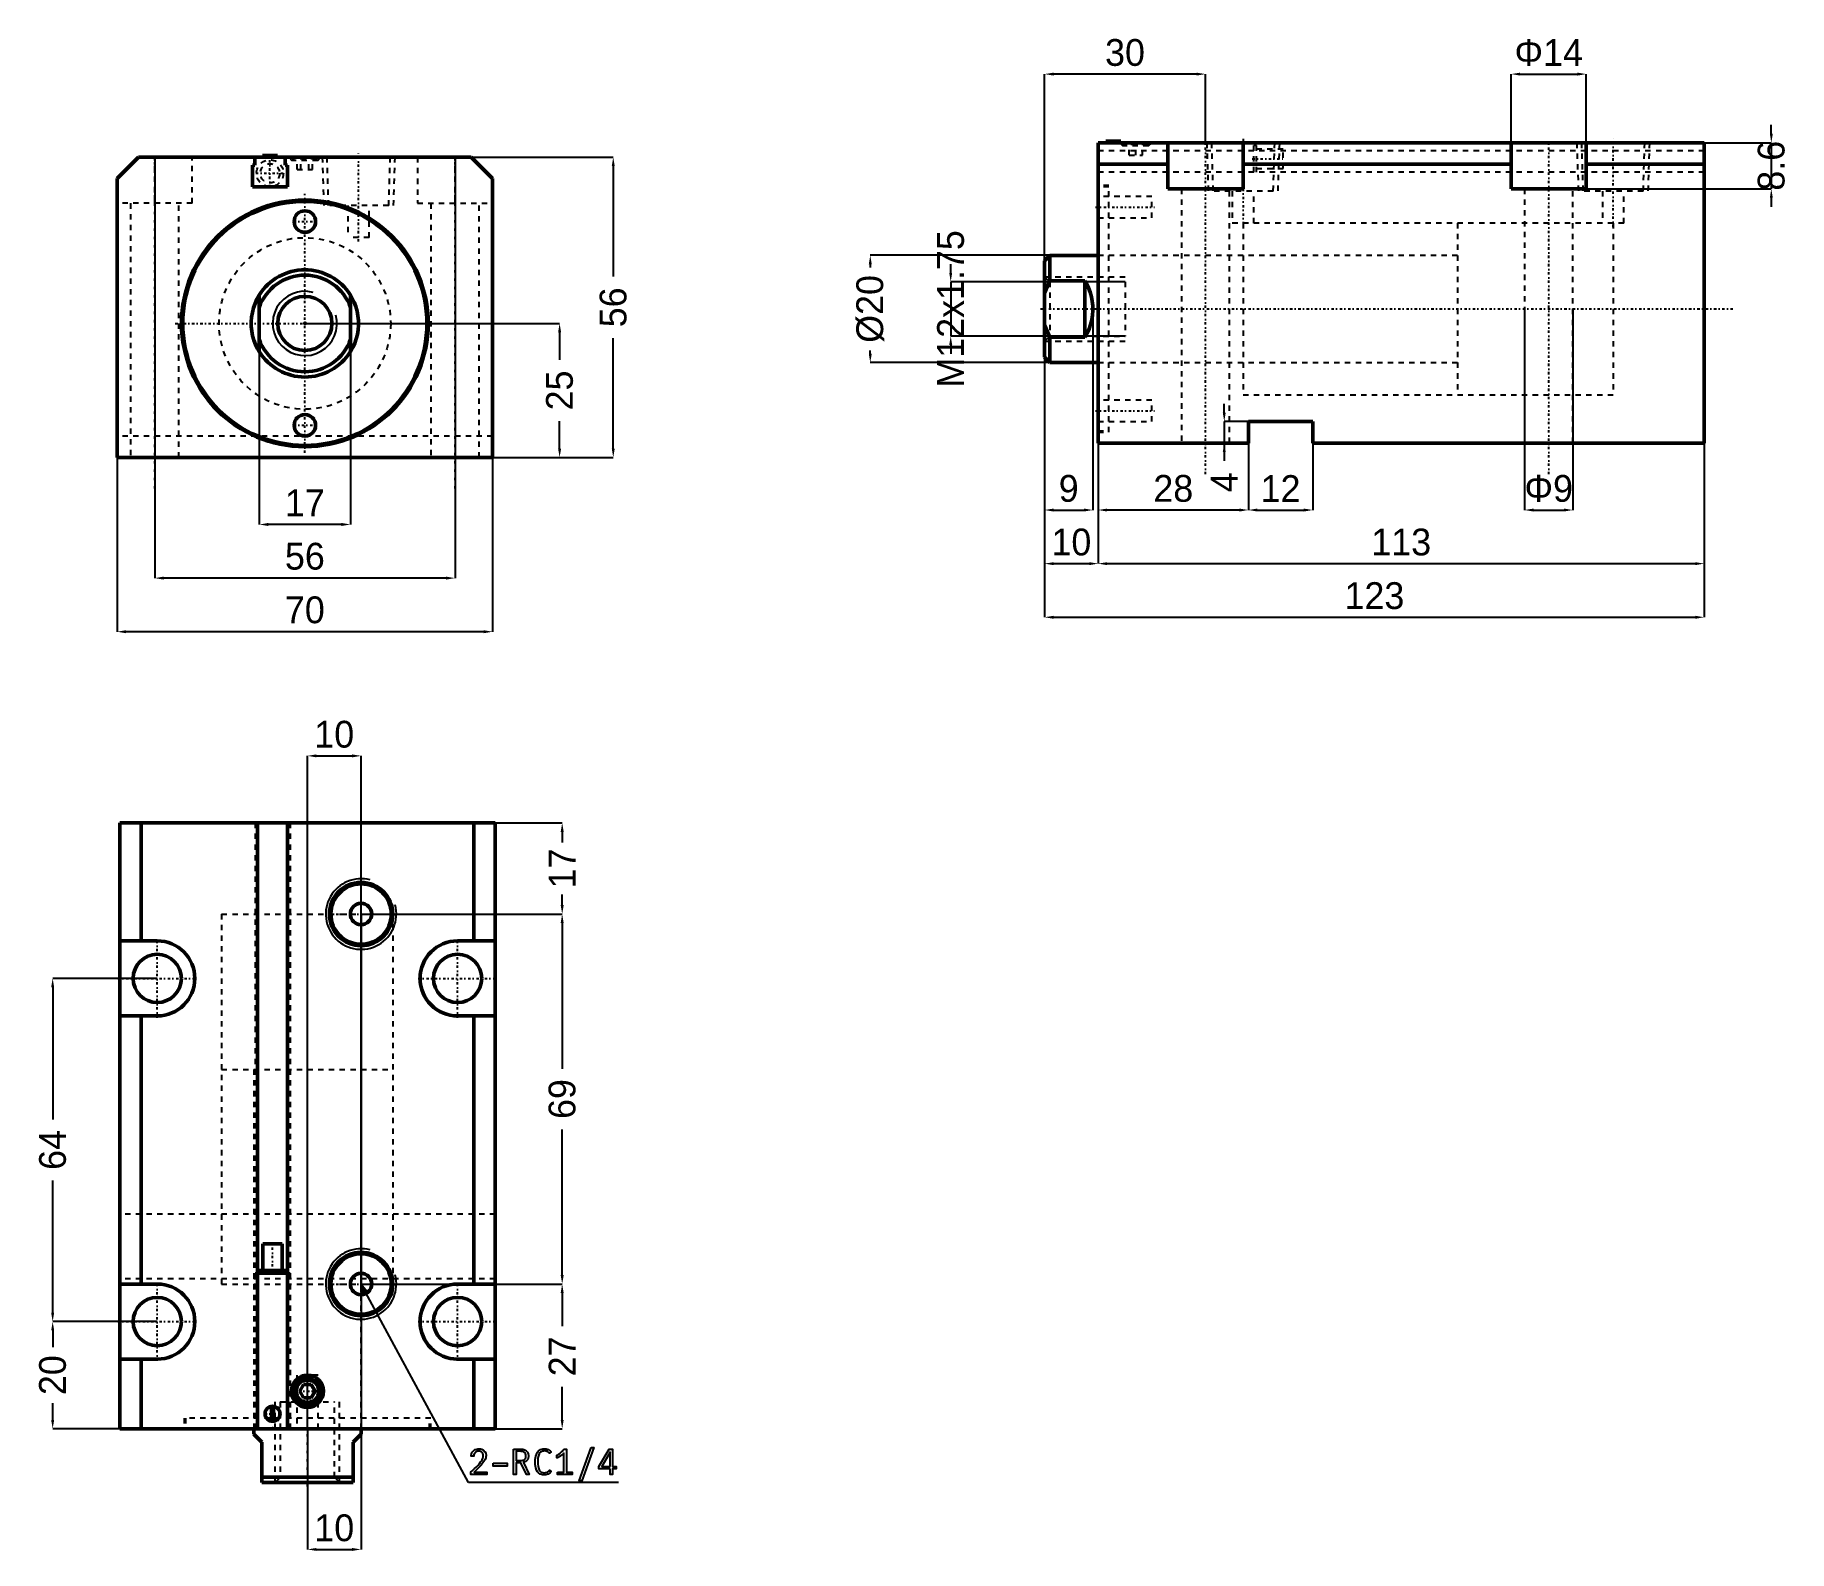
# Model space of a CAD drawing. Header units: millimetres. Extents: x -50 to 277, y -229 to 54.
import ezdxf

# ---------------------------------------------------------------- set-up
doc = ezdxf.new("R2010")
doc.units = ezdxf.units.MM
doc.linetypes.add('Center', pattern=[1.5, 0.45, -0.5, 0.05, -0.5])
doc.linetypes.add('Dashed', pattern=[2, 1, -1])
for name, color, linetype, lineweight in [('2d ConnectionPoints', 7, 'Continuous', 50), ('AM_0', 7, 'Continuous', 50), ('AM_5', 3, 'Continuous', 25), ('AM_7', 7, 'Center', 25), ('AM_9', 6, 'Dashed', 25)]:
    doc.layers.add(name, color=color, linetype=linetype, lineweight=lineweight)
doc.dimstyles.new('ISO-25', dxfattribs={"dimtxt": 2.5, "dimasz": 2.5, "dimexe": 1.25, "dimexo": 0.625, "dimtad": 1, "dimtxsty": 'Standard', "dimcen": 2.5, "dimadec": 0, "dimazin": 0, "dimtfac": 1, "dimtmove": 0, "dimatfit": 3, "dimfxl": 1, "dimarcsym": 0})

# ---------------------------------------------------------------- blocks, each defined once
blk = doc.blocks.new('1_RODmgcxhc_a_sd_32_40__IN_0_in_MGCXHC_A_IN_LA_32_40ST_Tx1_0__0')
at = {"layer": 'AM_0'}
for p, q in [((-8.5, -5.27), (-8.5, 5.27)), ((8.5, 5.27), (8.5, -5.27))]:
    blk.add_line(p, q, dxfattribs=at)
for points in [[(-8.5, 5.27), (-8.93, 4.51), (-9.29, 3.71), (-9.57, 2.89), (-9.79, 2.04), (-9.93, 1.18), (-10, 0.31), (-9.98, -0.56), (-9.9, -1.43), (-9.74, -2.29), (-9.5, -3.13), (-9.19, -3.94), (-8.81, -4.73), (-8.5, -5.27)], [(8.5, -5.27), (8.93, -4.51), (9.29, -3.71), (9.57, -2.89), (9.79, -2.04), (9.93, -1.18), (10, -0.31), (9.98, 0.56), (9.9, 1.43), (9.74, 2.29), (9.5, 3.13), (9.19, 3.94), (8.81, 4.73), (8.5, 5.27)]]:
    blk.add_lwpolyline(points, dxfattribs=at)
blk.add_circle((0, 0), 5.05, dxfattribs=at)
for radius, start, end in [(10, 31.7883, 148.2117), (9, 19.1881, 160.8119), (9, 199.1881, 340.8119), (10, 211.7883, 328.2117)]:
    blk.add_arc((0, 0), radius, start, end, dxfattribs=at)
at = {"layer": 'AM_5'}
blk.add_arc((0, 0), 6, 75, 15, dxfattribs=at)
blk = doc.blocks.new('2_JFS_04MGCXHC_0_in_MGCXHC_A_IN_LA_32_40ST_Tx1_0__0')
at = {"layer": 'AM_0'}
for p, q in [((-9.3, 29.5), (-9.75, 29.5)), ((-9.75, 29.5), (-9.75, 25.5)), ((-3.7, 31), (-9.3, 31)), ((-9.3, 31), (-9.3, 29.5)), ((-5.1, 31.3), (-7.9, 31.3)), ((-7.9, 31.3), (-7.9, 31)), ((-5.1, 31), (-5.1, 31.3)), ((-3.7, 29.5), (-3.7, 31)), ((-3.25, 29.5), (-3.7, 29.5)), ((-3.25, 25.5), (-3.25, 29.5)), ((-9.75, 25.5), (-3.25, 25.5))]:
    blk.add_line(p, q, dxfattribs=at)
at = {"layer": 'AM_7'}
for p, q in [((-6.5, 31.315), (-6.5, 30.985)), ((-6.5, 25.375), (-6.5, 30.625)), ((-9.125, 28), (-3.875, 28))]:
    blk.add_line(p, q, dxfattribs=at)
at = {"layer": 'AM_9'}
for p, q in [((-6.7, 31.1), (-6.7, 31.3)), ((-6.7, 31.1), (-6.3, 31.1)), ((-6.3, 31.1), (-6.3, 31.3))]:
    blk.add_line(p, q, dxfattribs=at)
for radius in [2.5, 1.8]:
    blk.add_circle((-6.5, 28), radius, dxfattribs=at)
blk = doc.blocks.new('3_bodymgcxhc_la_a_32_40_0_in_MGCXHC_A_IN_LA_32_40ST_Tx1_0__0')
at = {"layer": 'AM_0'}
for p, q in [((-31, 31), (-35, 27)), ((-9.3, 31), (-31, 31)), ((-9.75, 29.5), (-9.75, 25.5)), ((-9.3, 29.5), (-9.75, 29.5)), ((-9.3, 29.5), (-9.3, 31)), ((31, 31), (-3.7, 31)), ((-3.7, 29.5), (-3.7, 31)), ((-3.25, 29.5), (-3.7, 29.5)), ((-3.25, 25.5), (-3.25, 29.5)), ((35, 27), (31, 31)), ((-35, 27), (-35, -25)), ((35, -25), (35, 27)), ((-9.75, 25.5), (-3.25, 25.5)), ((-35, -25), (35, -25))]:
    blk.add_line(p, q, dxfattribs=at)
for centre, radius in [((0, 0), 23), ((0, 0), 22.75), ((0, 19), 2), ((0, -19), 2)]:
    blk.add_circle(centre, radius, dxfattribs=at)
at = {"layer": 'AM_5', "linetype": 'Dashed'}
for p, q in [((3.23, 31), (3.52, 22)), ((16.77, 31), (16.48, 22))]:
    blk.add_line(p, q, dxfattribs=at)
at = {"layer": 'AM_7'}
for p, q in [((-28, -30.8), (-28, 30.8)), ((0, 31.03), (0, 30.37)), ((10, 15.25), (10, 31.75)), ((28, -30.8), (28, 30.8)), ((0, -24.15), (0, 24.15)), ((-2.1, 19), (2.1, 19)), ((-24.15, 0), (24.15, 0)), ((-2.1, -19), (2.1, -19))]:
    blk.add_line(p, q, dxfattribs=at)
at = {"layer": 'AM_9'}
for p, q in [((-28, 22.4), (-28, 31)), ((-21, 22.4), (-21, 31)), ((-3, 31), (-2.4, 30.4)), ((-2.1, 30.7), (-2.4, 30.4)), ((2.4, 30.4), (-2.4, 30.4)), ((2.1, 30.7), (-2.1, 30.7)), ((-1.44, 28.7), (-1.44, 30.7)), ((-0.72, 28.7), (-0.72, 30.7)), ((0.72, 28.7), (0.72, 30.7)), ((1.44, 28.7), (1.44, 30.7)), ((2.4, 30.4), (2.1, 30.7)), ((2.4, 30.4), (3, 31)), ((4.09, 31), (4.37, 22)), ((15.63, 22), (15.91, 31)), ((21, 31), (21, 22.4)), ((28, 22.4), (28, 31)), ((-1.44, 28.7), (1.44, 28.7)), ((-21, 22.4), (-35, 22.4)), ((-32.5, 22.4), (-32.5, -25)), ((-23.5, -25), (-23.5, 22.4)), ((15.63, 22), (4.37, 22)), ((8, 22), (8, 16)), ((12, 16), (12, 22)), ((21, 22.4), (35, 22.4)), ((23.5, 22.4), (23.5, -25)), ((32.5, -25), (32.5, 22.4)), ((12, 16), (8, 16)), ((35, -21), (-35, -21))]:
    blk.add_line(p, q, dxfattribs=at)
blk.add_circle((0, 0), 16, dxfattribs=at)
blk = doc.blocks.new('*D4')
at = {"layer": 'AM_5', "color": 0, "lineweight": -2}
for p, q in [((-28, 31), (-28, -47.5)), ((28, 31), (28, -47.5)), ((26.33, -47.5), (-26.33, -47.5))]:
    blk.add_line(p, q, dxfattribs=at)
at = {"layer": 'AM_5', "color": 0}
for points in [[(-26.33, -47.22), (-26.33, -47.78), (-28, -47.5)], [(26.33, -47.78), (26.33, -47.22), (28, -47.5)]]:
    blk.add_solid(points, dxfattribs=at)
at = {"layer": 'Defpoints', "color": 0}
for p in [(-28, 31), (28, 31), (-28, -47.5)]:
    blk.add_point(p, dxfattribs=at)
at = {"layer": 'AM_5', "color": 0, "insert": (0, -43.45), "char_height": 5, "attachment_point": 5}
blk.add_mtext('56', dxfattribs=at)
blk = doc.blocks.new('*D5')
at = {"layer": 'AM_5', "color": 0, "lineweight": -2}
for p, q in [((-35, 0), (-35, -57.5)), ((35, 0), (35, -57.5)), ((33.33, -57.5), (-33.33, -57.5))]:
    blk.add_line(p, q, dxfattribs=at)
at = {"layer": 'AM_5', "color": 0}
for points in [[(-33.33, -57.22), (-33.33, -57.78), (-35, -57.5)], [(33.33, -57.78), (33.33, -57.22), (35, -57.5)]]:
    blk.add_solid(points, dxfattribs=at)
at = {"layer": 'Defpoints', "color": 0}
for p in [(-35, 0), (35, 0), (-35, -57.5)]:
    blk.add_point(p, dxfattribs=at)
at = {"layer": 'AM_5', "color": 0, "insert": (0, -53.45), "char_height": 5, "attachment_point": 5}
blk.add_mtext('70', dxfattribs=at)
blk = doc.blocks.new('*D6')
at = {"layer": 'AM_5', "color": 0, "lineweight": -2}
for p, q in [((0, 31), (57.5, 31)), ((57.5, 29.33), (57.5, 8.72)), ((57.5, -23.33), (57.5, -2.72)), ((0, -25), (57.5, -25))]:
    blk.add_line(p, q, dxfattribs=at)
at = {"layer": 'AM_5', "color": 0}
for points in [[(57.78, 29.33), (57.22, 29.33), (57.5, 31)], [(57.22, -23.33), (57.78, -23.33), (57.5, -25)]]:
    blk.add_solid(points, dxfattribs=at)
at = {"layer": 'Defpoints', "color": 0}
for p in [(0, 31), (0, -25), (57.5, -25)]:
    blk.add_point(p, dxfattribs=at)
at = {"layer": 'AM_5', "color": 0, "insert": (57.5, 3), "char_height": 5, "attachment_point": 5, "rotation": 90}
blk.add_mtext('56', dxfattribs=at)
blk = doc.blocks.new('*D7')
at = {"layer": 'AM_5', "color": 0, "lineweight": -2}
for p, q in [((0, 0), (47.5, 0)), ((47.5, -1.67), (47.5, -6.78)), ((47.5, -23.33), (47.5, -18.22)), ((0, -25), (47.5, -25))]:
    blk.add_line(p, q, dxfattribs=at)
at = {"layer": 'AM_5', "color": 0}
for points in [[(47.78, -1.67), (47.22, -1.67), (47.5, 0)], [(47.22, -23.33), (47.78, -23.33), (47.5, -25)]]:
    blk.add_solid(points, dxfattribs=at)
at = {"layer": 'Defpoints', "color": 0}
for p in [(0, 0), (0, -25), (47.5, -25)]:
    blk.add_point(p, dxfattribs=at)
at = {"layer": 'AM_5', "color": 0, "insert": (47.5, -12.5), "char_height": 5, "attachment_point": 5, "rotation": 90}
blk.add_mtext('25', dxfattribs=at)
blk = doc.blocks.new('*D8')
at = {"layer": 'AM_5', "color": 0, "lineweight": -2}
for p, q in [((-8.5, 0), (-8.5, -37.5)), ((8.5, 0), (8.5, -37.5)), ((6.83, -37.5), (-6.83, -37.5))]:
    blk.add_line(p, q, dxfattribs=at)
at = {"layer": 'AM_5', "color": 0}
for points in [[(-6.83, -37.22), (-6.83, -37.78), (-8.5, -37.5)], [(6.83, -37.78), (6.83, -37.22), (8.5, -37.5)]]:
    blk.add_solid(points, dxfattribs=at)
at = {"layer": 'Defpoints', "color": 0}
for p in [(-8.5, 0), (8.5, 0), (-8.5, -37.5)]:
    blk.add_point(p, dxfattribs=at)
at = {"layer": 'AM_5', "color": 0, "insert": (0, -33.45), "char_height": 5, "attachment_point": 5}
blk.add_mtext('17', dxfattribs=at)
blk = doc.blocks.new('1_RODmgcxhc_a_sd_32_40__IN_0_in_MGCXHC_A_IN_LA_32_40ST_Tx1_0__2')
at = {"layer": 'AM_0'}
for p, q in [((-9, 10), (-10, 9)), ((0, 10), (-9, 10)), ((-9, 10), (-9, 5.27)), ((-10, 9), (-10, -9)), ((-2.5, 5.27), (-9, 5.27)), ((-2.5, 5.27), (-2.5, -5.27)), ((-9, -5.27), (-2.5, -5.27)), ((-9, -5.27), (-9, -10)), ((-10, -9), (-9, -10)), ((-9, -10), (0, -10))]:
    blk.add_line(p, q, dxfattribs=at)
for points in [[(-9, 5.27), (-9.55, 4.14), (-10, 2.96)], [(-2.5, -5.27), (-2.07, -4.51), (-1.71, -3.71), (-1.43, -2.89), (-1.21, -2.04), (-1.07, -1.18), (-1, -0.31), (-1.02, 0.56), (-1.1, 1.43), (-1.26, 2.29), (-1.5, 3.13), (-1.81, 3.94), (-2.19, 4.73), (-2.5, 5.27)], [(-10, -2.96), (-9.55, -4.13), (-9, -5.27)]]:
    blk.add_lwpolyline(points, dxfattribs=at)
at = {"layer": 'AM_5', "linetype": 'Dashed'}
for p, q in [((-10, 6), (5, 6)), ((-10, -6), (5, -6))]:
    blk.add_line(p, q, dxfattribs=at)
at = {"layer": 'AM_9'}
for p, q in [((94, 16), (67, 16)), ((67, 16), (67, -16)), ((96, 16), (96, -16)), ((67, 10), (0, 10)), ((-9.05, 5.05), (-10, 6)), ((5, 5.05), (-9.05, 5.05)), ((-9.05, 5.05), (-9.05, -5.05)), ((5, 5.05), (5, -5.05)), ((-10, -6), (-9.05, -5.05)), ((-9.05, -5.05), (5, -5.05)), ((0, -10), (67, -10)), ((67, -16), (96, -16))]:
    blk.add_line(p, q, dxfattribs=at)
blk = doc.blocks.new('2_JFS_04MGCXHC_0_in_MGCXHC_A_IN_LA_32_40ST_Tx1_0__2')
at = {"layer": 'AM_0'}
for p, q in [((4.2, 31.3), (1.4, 31.3)), ((1.4, 31.3), (1.4, 31)), ((4.2, 31), (4.2, 31.3))]:
    blk.add_line(p, q, dxfattribs=at)
at = {"layer": 'AM_7'}
for p, q in [((2.8, 31.32), (2.8, 30.98)), ((28.72, 28), (34.78, 28))]:
    blk.add_line(p, q, dxfattribs=at)
at = {"layer": 'AM_9'}
for p, q in [((29, 29.5), (0, 29.5)), ((1.42, 31.3), (1.42, 31.1)), ((1.42, 31.1), (4.17, 31.1)), ((1.44, 31.1), (1.44, 31.3)), ((4.16, 31.1), (4.16, 31.3)), ((4.17, 31.1), (4.17, 31.3)), ((29, 25.5), (29, 31)), ((29.5, 30.5), (29, 30.5)), ((29.5, 25.5), (29.5, 30.5)), ((34.5, 29.8), (29.5, 29.8)), ((34.5, 26.2), (34.5, 29.8)), ((29.5, 26.2), (34.5, 26.2)), ((29, 25.5), (0, 25.5))]:
    blk.add_line(p, q, dxfattribs=at)
blk = doc.blocks.new('3_bodymgcxhc_la_a_32_40_0_in_MGCXHC_A_IN_LA_32_40ST_Tx1_0__2')
at = {"layer": 'AM_0'}
for p, q in [((0, -25), (0, 31)), ((113, 31), (0, 31)), ((13, 22.4), (13, 31)), ((27, 31), (27, 22.4)), ((77, 22.4), (77, 31)), ((91, 31), (91, 22.4)), ((113, -25), (113, 31)), ((13, 27), (0, 27)), ((77, 27), (27, 27)), ((113, 27), (91, 27)), ((27, 22.4), (13, 22.4)), ((91, 22.4), (77, 22.4)), ((28, -21), (28, -25)), ((40, -21), (28, -21)), ((40, -25), (40, -21)), ((28, -25), (0, -25)), ((113, -25), (40, -25))]:
    blk.add_line(p, q, dxfattribs=at)
at = {"layer": 'AM_5', "linetype": 'Dashed'}
for p, q in [((20.23, 31), (20.52, 22)), ((33.77, 31), (33.48, 22)), ((89.23, 31), (89.52, 22)), ((102.77, 31), (102.48, 22))]:
    blk.add_line(p, q, dxfattribs=at)
at = {"layer": 'AM_7'}
for p, q in [((7, 31.03), (7, 30.37)), ((20, -30.8), (20, 30.8)), ((27, 31.75), (27, 15.25)), ((84, -30.8), (84, 30.8)), ((96, 15.25), (96, 31.75)), ((-0.5, 19), (10.5, 19)), ((-10.75, 0), (118.65, 0)), ((-0.5, -19), (10.5, -19))]:
    blk.add_line(p, q, dxfattribs=at)
at = {"layer": 'AM_9'}
for p, q in [((113, 29.5), (0, 29.5)), ((4, 31), (4.6, 30.4)), ((4.9, 30.7), (4.6, 30.4)), ((9.4, 30.4), (4.6, 30.4)), ((9.1, 30.7), (4.9, 30.7)), ((5.75, 28.7), (5.75, 30.7)), ((7, 28.7), (7, 30.7)), ((8.25, 28.7), (8.25, 30.7)), ((9.4, 30.4), (9.1, 30.7)), ((9.4, 30.4), (10, 31)), ((21.09, 31), (21.37, 22)), ((32.63, 22), (32.91, 31)), ((90.09, 31), (90.37, 22)), ((101.63, 22), (101.91, 31)), ((5.75, 28.7), (8.25, 28.7)), ((113, 25.5), (0, 25.5)), ((2, 23), (0, 23)), ((2, -23), (2, 23)), ((2, 22.75), (0, 22.75)), ((10, 21), (0, 21)), ((10, 17), (10, 21)), ((15.5, 22.4), (15.5, -25)), ((32.63, 22), (21.37, 22)), ((24.5, -25), (24.5, 22.4)), ((25, 22), (25, 16)), ((29, 16), (29, 22)), ((79.5, 22.4), (79.5, -25)), ((88.5, -25), (88.5, 22.4)), ((101.63, 22), (90.37, 22)), ((94, 22), (94, 16)), ((98, 16), (98, 22)), ((0, 17), (10, 17)), ((98, 16), (25, 16)), ((27, 16), (27, -16)), ((96, 16), (96, -16)), ((27, 10), (0, 10)), ((0, -10), (27, -10)), ((27, -16), (96, -16)), ((10, -17), (0, -17)), ((10, -21), (10, -17)), ((0, -21), (10, -21)), ((0, -22.75), (2, -22.75)), ((0, -23), (2, -23))]:
    blk.add_line(p, q, dxfattribs=at)
blk = doc.blocks.new('*D26')
at = {"layer": 'AM_5', "color": 0, "lineweight": -2}
for p, q in [((138.92, 12.7), (105.42, 12.7)), ((105.42, 11.03), (105.42, 10.45)), ((105.42, -5.64), (105.42, -5.05)), ((138.92, -7.3), (105.42, -7.3))]:
    blk.add_line(p, q, dxfattribs=at)
at = {"layer": 'AM_5', "color": 0}
for points in [[(105.7, 11.03), (105.15, 11.03), (105.42, 12.7)], [(105.15, -5.64), (105.7, -5.64), (105.42, -7.3)]]:
    blk.add_solid(points, dxfattribs=at)
at = {"layer": 'Defpoints', "color": 0}
for p in [(138.92, 12.7), (105.42, -7.3), (138.92, -7.3)]:
    blk.add_point(p, dxfattribs=at)
at = {"layer": 'AM_5', "color": 0, "insert": (105.42, 2.7), "char_height": 5, "attachment_point": 5, "rotation": 90}
blk.add_mtext('Ø20', dxfattribs=at)
blk = doc.blocks.new('*D27')
at = {"layer": 'AM_5', "color": 0, "lineweight": -2}
for p, q in [((137.92, 2.7), (137.92, -44.8)), ((147.92, 2.7), (147.92, -44.8)), ((139.59, -44.8), (146.26, -44.8))]:
    blk.add_line(p, q, dxfattribs=at)
at = {"layer": 'AM_5', "color": 0}
for points in [[(139.59, -44.53), (139.59, -45.08), (137.92, -44.8)], [(146.26, -45.08), (146.26, -44.53), (147.92, -44.8)]]:
    blk.add_solid(points, dxfattribs=at)
at = {"layer": 'Defpoints', "color": 0}
for p in [(137.92, 2.7), (147.92, 2.7), (147.92, -44.8)]:
    blk.add_point(p, dxfattribs=at)
at = {"layer": 'AM_5', "color": 0, "insert": (142.92, -40.8), "char_height": 5, "attachment_point": 5}
blk.add_mtext('10', dxfattribs=at)
blk = doc.blocks.new('*D28')
at = {"layer": 'AM_5', "color": 0, "lineweight": -2}
for p, q in [((137.92, 2.7), (137.92, -34.8)), ((146.92, 2.7), (146.92, -34.8)), ((139.59, -34.8), (145.26, -34.8))]:
    blk.add_line(p, q, dxfattribs=at)
at = {"layer": 'AM_5', "color": 0}
for points in [[(139.59, -34.53), (139.59, -35.08), (137.92, -34.8)], [(145.26, -35.08), (145.26, -34.53), (146.92, -34.8)]]:
    blk.add_solid(points, dxfattribs=at)
at = {"layer": 'Defpoints', "color": 0}
for p in [(137.92, 2.7), (146.92, 2.7), (146.92, -34.8)]:
    blk.add_point(p, dxfattribs=at)
at = {"layer": 'AM_5', "color": 0, "insert": (142.42, -30.8), "char_height": 5, "attachment_point": 5}
blk.add_mtext('9', dxfattribs=at)
blk = doc.blocks.new('*D29')
at = {"layer": 'AM_5', "color": 0, "lineweight": -2}
for p, q in [((147.92, -22.3), (147.92, -34.8)), ((175.92, -22.3), (175.92, -34.8)), ((174.26, -34.8), (149.59, -34.8))]:
    blk.add_line(p, q, dxfattribs=at)
at = {"layer": 'AM_5', "color": 0}
for points in [[(149.59, -34.53), (149.59, -35.08), (147.92, -34.8)], [(174.26, -35.08), (174.26, -34.53), (175.92, -34.8)]]:
    blk.add_solid(points, dxfattribs=at)
at = {"layer": 'Defpoints', "color": 0}
for p in [(147.92, -22.3), (175.92, -22.3), (147.92, -34.8)]:
    blk.add_point(p, dxfattribs=at)
at = {"layer": 'AM_5', "color": 0, "insert": (161.92, -30.8), "char_height": 5, "attachment_point": 5}
blk.add_mtext('28', dxfattribs=at)
blk = doc.blocks.new('*D30')
at = {"layer": 'AM_5', "color": 0, "lineweight": -2}
for p, q in [((175.92, -22.3), (175.92, -34.8)), ((187.92, -22.3), (187.92, -34.8)), ((177.59, -34.8), (186.26, -34.8))]:
    blk.add_line(p, q, dxfattribs=at)
at = {"layer": 'AM_5', "color": 0}
for points in [[(177.59, -34.53), (177.59, -35.08), (175.92, -34.8)], [(186.26, -35.08), (186.26, -34.53), (187.92, -34.8)]]:
    blk.add_solid(points, dxfattribs=at)
at = {"layer": 'Defpoints', "color": 0}
for p in [(175.92, -22.3), (187.92, -22.3), (187.92, -34.8)]:
    blk.add_point(p, dxfattribs=at)
at = {"layer": 'AM_5', "color": 0, "insert": (181.92, -30.8), "char_height": 5, "attachment_point": 5}
blk.add_mtext('12', dxfattribs=at)
blk = doc.blocks.new('*D31')
at = {"layer": 'AM_5', "color": 0, "lineweight": -2}
for p, q in [((171.42, -16.64), (171.42, -14.97)), ((187.92, -18.3), (171.42, -18.3)), ((171.42, -18.3), (171.42, -22.3)), ((175.92, -22.3), (171.42, -22.3)), ((171.42, -22.3), (171.42, -25.64))]:
    blk.add_line(p, q, dxfattribs=at)
at = {"layer": 'AM_5', "color": 0}
for points in [[(171.15, -16.64), (171.7, -16.64), (171.42, -18.3)], [(171.7, -23.97), (171.15, -23.97), (171.42, -22.3)]]:
    blk.add_solid(points, dxfattribs=at)
at = {"layer": 'Defpoints', "color": 0}
for p in [(187.92, -18.3), (171.42, -22.3), (175.92, -22.3)]:
    blk.add_point(p, dxfattribs=at)
at = {"layer": 'AM_5', "color": 0, "insert": (171.42, -29.64), "char_height": 5, "attachment_point": 5, "rotation": 90}
blk.add_mtext('4', dxfattribs=at)
blk = doc.blocks.new('*D32')
at = {"layer": 'AM_5', "color": 0, "lineweight": -2}
for p, q in [((137.92, 2.7), (137.92, 46.5)), ((166.26, 46.5), (139.59, 46.5)), ((167.92, 33.7), (167.92, 46.5))]:
    blk.add_line(p, q, dxfattribs=at)
at = {"layer": 'AM_5', "color": 0}
for points in [[(139.59, 46.77), (139.59, 46.22), (137.92, 46.5)], [(166.26, 46.22), (166.26, 46.77), (167.92, 46.5)]]:
    blk.add_solid(points, dxfattribs=at)
at = {"layer": 'Defpoints', "color": 0}
for p in [(137.92, 46.5), (167.92, 33.7), (137.92, 2.7)]:
    blk.add_point(p, dxfattribs=at)
at = {"layer": 'AM_5', "color": 0, "insert": (152.92, 50.5), "char_height": 5, "attachment_point": 5}
blk.add_mtext('30', dxfattribs=at)
blk = doc.blocks.new('*D33')
at = {"layer": 'AM_5', "color": 0, "lineweight": -2}
for p, q in [((224.92, 33.7), (224.92, 46.5)), ((226.59, 46.5), (237.26, 46.5)), ((238.92, 33.7), (238.92, 46.5))]:
    blk.add_line(p, q, dxfattribs=at)
at = {"layer": 'AM_5', "color": 0}
for points in [[(226.59, 46.77), (226.59, 46.22), (224.92, 46.5)], [(237.26, 46.22), (237.26, 46.77), (238.92, 46.5)]]:
    blk.add_solid(points, dxfattribs=at)
at = {"layer": 'Defpoints', "color": 0}
for p in [(238.92, 46.5), (224.92, 33.7), (238.92, 33.7)]:
    blk.add_point(p, dxfattribs=at)
at = {"layer": 'AM_5', "color": 0, "insert": (231.92, 50.5), "char_height": 5, "attachment_point": 5}
blk.add_mtext('Φ14', dxfattribs=at)
blk = doc.blocks.new('*D34')
at = {"layer": 'AM_5', "color": 0, "lineweight": -2}
for p, q in [((227.42, 2.7), (227.42, -34.8)), ((236.42, 2.7), (236.42, -34.8)), ((229.09, -34.8), (234.76, -34.8))]:
    blk.add_line(p, q, dxfattribs=at)
at = {"layer": 'AM_5', "color": 0}
for points in [[(229.09, -34.53), (229.09, -35.08), (227.42, -34.8)], [(234.76, -35.08), (234.76, -34.53), (236.42, -34.8)]]:
    blk.add_solid(points, dxfattribs=at)
at = {"layer": 'Defpoints', "color": 0}
for p in [(227.42, 2.7), (236.42, 2.7), (236.42, -34.8)]:
    blk.add_point(p, dxfattribs=at)
at = {"layer": 'AM_5', "color": 0, "insert": (231.92, -30.8), "char_height": 5, "attachment_point": 5}
blk.add_mtext('Φ9', dxfattribs=at)
blk = doc.blocks.new('*D35')
at = {"layer": 'AM_5', "color": 0, "lineweight": -2}
for p, q in [((273.42, 35.36), (273.42, 37.03)), ((224.92, 33.7), (273.42, 33.7)), ((273.42, 33.7), (273.42, 25.1)), ((231.92, 25.1), (273.42, 25.1)), ((273.42, 23.43), (273.42, 21.76))]:
    blk.add_line(p, q, dxfattribs=at)
at = {"layer": 'AM_5', "color": 0}
for points in [[(273.15, 35.36), (273.7, 35.36), (273.42, 33.7)], [(273.7, 23.43), (273.15, 23.43), (273.42, 25.1)]]:
    blk.add_solid(points, dxfattribs=at)
at = {"layer": 'Defpoints', "color": 0}
for p in [(224.92, 33.7), (231.92, 25.1), (273.42, 25.1)]:
    blk.add_point(p, dxfattribs=at)
at = {"layer": 'AM_5', "color": 0, "insert": (273.42, 29.4), "char_height": 5, "attachment_point": 5, "rotation": 90}
blk.add_mtext('8.6', dxfattribs=at)
blk = doc.blocks.new('*D36')
at = {"layer": 'AM_5', "color": 0, "lineweight": -2}
for p, q in [((147.92, 2.7), (147.92, -44.8)), ((260.92, 2.7), (260.92, -44.8)), ((149.59, -44.8), (259.26, -44.8))]:
    blk.add_line(p, q, dxfattribs=at)
at = {"layer": 'AM_5', "color": 0}
for points in [[(149.59, -44.53), (149.59, -45.08), (147.92, -44.8)], [(259.26, -45.08), (259.26, -44.53), (260.92, -44.8)]]:
    blk.add_solid(points, dxfattribs=at)
at = {"layer": 'Defpoints', "color": 0}
for p in [(147.92, 2.7), (260.92, 2.7), (260.92, -44.8)]:
    blk.add_point(p, dxfattribs=at)
at = {"layer": 'AM_5', "color": 0, "insert": (204.42, -40.8), "char_height": 5, "attachment_point": 5}
blk.add_mtext('113', dxfattribs=at)
blk = doc.blocks.new('*D37')
at = {"layer": 'AM_5', "color": 0, "lineweight": -2}
for p, q in [((137.92, 2.7), (137.92, -54.8)), ((260.92, 2.7), (260.92, -54.8)), ((139.59, -54.8), (259.26, -54.8))]:
    blk.add_line(p, q, dxfattribs=at)
at = {"layer": 'AM_5', "color": 0}
for points in [[(139.59, -54.53), (139.59, -55.08), (137.92, -54.8)], [(259.26, -55.08), (259.26, -54.53), (260.92, -54.8)]]:
    blk.add_solid(points, dxfattribs=at)
at = {"layer": 'Defpoints', "color": 0}
for p in [(137.92, 2.7), (260.92, 2.7), (260.92, -54.8)]:
    blk.add_point(p, dxfattribs=at)
at = {"layer": 'AM_5', "color": 0, "insert": (199.42, -50.8), "char_height": 5, "attachment_point": 5}
blk.add_mtext('123', dxfattribs=at)
blk = doc.blocks.new('*D38')
at = {"layer": 'AM_5', "color": 0, "lineweight": -2}
for p, q in [((120.42, 9.42), (120.42, 11.08)), ((152.92, 7.75), (120.42, 7.75)), ((120.42, 7.75), (120.42, -2.36)), ((152.92, -2.36), (120.42, -2.36)), ((120.42, -4.02), (120.42, -5.69))]:
    blk.add_line(p, q, dxfattribs=at)
at = {"layer": 'AM_5', "color": 0}
for points in [[(120.15, 9.42), (120.7, 9.42), (120.42, 7.75)], [(120.7, -4.02), (120.15, -4.02), (120.42, -2.36)]]:
    blk.add_solid(points, dxfattribs=at)
at = {"layer": 'Defpoints', "color": 0}
for p in [(152.92, 7.75), (120.42, -2.36), (152.92, -2.36)]:
    blk.add_point(p, dxfattribs=at)
at = {"layer": 'AM_5', "color": 0, "insert": (120.42, 2.7), "char_height": 5, "attachment_point": 5, "rotation": 90}
blk.add_mtext('M12x1.75', dxfattribs=at)
blk = doc.blocks.new('1_RODmgcxhc_a_sd_32_40__IN_0_in_MGCXHC_A_IN_LA_32_40ST_Tx1_0__4')
at = {"layer": 'AM_0'}
for p, q in [((-10, 0), (-10, -1)), ((10, -1), (10, 0)), ((-8.5, -2.5), (-10, -1)), ((-8.5, -10), (-8.5, -2.5)), ((10, -1), (8.5, -2.5)), ((8.5, -2.5), (8.5, -10)), ((-8.5, -9), (8.5, -9)), ((-8.5, -10), (8.5, -10))]:
    blk.add_line(p, q, dxfattribs=at)
at = {"layer": 'AM_5', "linetype": 'Dashed'}
for p, q in [((-6, -10), (-6, 5)), ((6, -10), (6, 5))]:
    blk.add_line(p, q, dxfattribs=at)
at = {"layer": 'AM_7'}
blk.add_line((0, -10.75), (0, 118.65), dxfattribs=at)
at = {"layer": 'AM_9'}
for p, q in [((-16, 96), (16, 96)), ((-16, 96), (-16, 67)), ((16, 67), (16, 96)), ((-16, 67), (16, 67)), ((-10, 67), (-10, 0)), ((10, 0), (10, 67)), ((-5.053, 5), (5.053, 5)), ((-5.053, 5), (-5.053, -9.053)), ((5.053, -9.053), (5.053, 5)), ((-5.053, -9.053), (-6, -10)), ((-5.053, -9.053), (5.053, -9.053)), ((6, -10), (5.053, -9.053))]:
    blk.add_line(p, q, dxfattribs=at)
blk = doc.blocks.new('2_JFS_04MGCXHC_0_in_MGCXHC_A_IN_LA_32_40ST_Tx1_0__4')
at = {"layer": 'AM_0'}
for p, q in [((-8.3, 34.5), (-8.3, 29.5)), ((-4.7, 34.5), (-8.3, 34.5)), ((-4.7, 29.5), (-4.7, 34.5)), ((-9, 29.5), (-9, 29)), ((-4, 29.5), (-9, 29.5)), ((-4, 29), (-4, 29.5)), ((-3.7, 29), (-9.3, 29)), ((-9.3, 29), (-9.3, 0)), ((-3.7, 29), (-3.7, 0)), ((-6.7, 4.16), (-6.7, 1.44)), ((-6.3, 1.44), (-6.3, 4.16)), ((-3.7, 0), (-9.3, 0))]:
    blk.add_line(p, q, dxfattribs=at)
blk.add_circle((-6.5, 2.8), 1.4, dxfattribs=at)
for radius, start, end in [(1.38, 81.6364, 98.3636), (1.37, 261.6364, 278.3636)]:
    blk.add_arc((-6.5, 2.8), radius, start, end, dxfattribs=at)
at = {"layer": 'AM_7'}
for p, q in [((-6.5, 28.72), (-6.5, 34.78)), ((-6.5, 1.33), (-6.5, 4.27)), ((-7.97, 2.8), (-5.03, 2.8))]:
    blk.add_line(p, q, dxfattribs=at)
at = {"layer": 'AM_9'}
for p, q in [((-9.3, 29), (-9.75, 29)), ((-9.75, 29), (-9.75, 0)), ((-3.25, 29), (-3.7, 29)), ((-3.25, 29), (-3.25, 0))]:
    blk.add_line(p, q, dxfattribs=at)
blk = doc.blocks.new('3_bodymgcxhc_la_a_32_40_0_in_MGCXHC_A_IN_LA_32_40ST_Tx1_0__4')
at = {"layer": 'AM_0'}
for p, q in [((-35, 113), (-35, 0)), ((35, 113), (-35, 113)), ((-31, 113), (-31, 91)), ((-9.3, 113), (-9.3, 0)), ((-3.7, 0), (-3.7, 113)), ((31, 113), (31, 91)), ((35, 113), (35, 0)), ((-35, 91), (-28, 91)), ((28, 91), (35, 91)), ((-28, 77), (-35, 77)), ((-31, 77), (-31, 27)), ((35, 77), (28, 77)), ((31, 77), (31, 27)), ((-35, 27), (-28, 27)), ((28, 27), (35, 27)), ((-28, 13), (-35, 13)), ((-31, 13), (-31, 0)), ((35, 13), (28, 13)), ((31, 13), (31, 0)), ((-0.72, 8.25), (-1.44, 7)), ((-1.44, 7), (-0.72, 5.75)), ((0.72, 8.25), (-0.72, 8.25)), ((1.44, 7), (0.72, 8.25)), ((0.72, 5.75), (1.44, 7)), ((-0.72, 5.75), (0.72, 5.75)), ((-9.3, 0), (-35, 0)), ((35, 0), (-3.7, 0))]:
    blk.add_line(p, q, dxfattribs=at)
for centre, radius in [((10, 96), 5.91), ((10, 96), 5.63), ((10, 96), 2), ((-28, 84), 4.5), ((28, 84), 4.5), ((10, 27), 5.91), ((10, 27), 5.63), ((10, 27), 2), ((-28, 20), 4.5), ((28, 20), 4.5), ((0, 7), 3), ((0, 7), 2.4), ((0, 7), 2.1)]:
    blk.add_circle(centre, radius, dxfattribs=at)
for centre, start, end in [((-28, 84), 270, 90), ((28, 84), 90, 270), ((-28, 20), 270, 90), ((28, 20), 90, 270)]:
    blk.add_arc(centre, 7, start, end, dxfattribs=at)
at = {"layer": 'AM_5'}
for centre in [(10, 96), (10, 27)]:
    blk.add_arc(centre, 6.58, 75, 15, dxfattribs=at)
at = {"layer": 'AM_7'}
for p, q in [((10, 89.79), (10, 102.21)), ((3.79, 96), (16.21, 96)), ((-28, 76.65), (-28, 91.35)), ((28, 76.65), (28, 91.35)), ((-35.35, 84), (-20.65, 84)), ((20.65, 84), (35.35, 84)), ((10, 20.79), (10, 33.21)), ((-28, 12.65), (-28, 27.35)), ((3.79, 27), (16.21, 27)), ((28, 12.65), (28, 27.35)), ((-35.35, 20), (-20.65, 20)), ((20.65, 20), (35.35, 20)), ((-3.15, 7), (3.15, 7))]:
    blk.add_line(p, q, dxfattribs=at)
at = {"layer": 'AM_9'}
for p, q in [((-9.75, 113), (-9.75, 0)), ((-3.25, 113), (-3.25, 0)), ((-16, 96), (16, 96)), ((-16, 96), (-16, 27)), ((16, 27), (16, 96)), ((35, 40), (-35, 40)), ((35, 28), (-35, 28)), ((-16, 27), (16, 27)), ((-10, 27), (-10, 0)), ((10, 0), (10, 27)), ((2, 10), (-2, 10)), ((-2, 10), (-2, 0)), ((2, 0), (2, 10)), ((23, 2), (-23, 2)), ((-23, 2), (-23, 0)), ((-22.75, 2), (-22.75, 0)), ((22.75, 0), (22.75, 2)), ((23, 0), (23, 2))]:
    blk.add_line(p, q, dxfattribs=at)
blk = doc.blocks.new('*D50')
at = {"layer": 'AM_5', "color": 0, "lineweight": -2}
for p, q in [((-27.52, -186.15), (-47.02, -186.15)), ((-47.02, -187.82), (-47.02, -190.9)), ((-47.02, -204.49), (-47.02, -201.4)), ((0.48, -206.15), (-47.02, -206.15))]:
    blk.add_line(p, q, dxfattribs=at)
at = {"layer": 'AM_5', "color": 0}
for points in [[(-46.74, -187.82), (-47.3, -187.82), (-47.02, -186.15)], [(-47.3, -204.49), (-46.74, -204.49), (-47.02, -206.15)]]:
    blk.add_solid(points, dxfattribs=at)
at = {"layer": 'Defpoints', "color": 0}
for p in [(-47.02, -186.15), (-27.52, -186.15), (0.48, -206.15)]:
    blk.add_point(p, dxfattribs=at)
at = {"layer": 'AM_5', "color": 0, "insert": (-47.02, -196.15), "char_height": 5, "attachment_point": 5, "rotation": 90}
blk.add_mtext('20', dxfattribs=at)
blk = doc.blocks.new('*D51')
at = {"layer": 'AM_5', "color": 0, "lineweight": -2}
for p, q in [((-27.52, -122.15), (-47.02, -122.15)), ((-47.02, -123.82), (-47.02, -148.49)), ((-47.02, -184.49), (-47.02, -159.82)), ((-27.52, -186.15), (-47.02, -186.15))]:
    blk.add_line(p, q, dxfattribs=at)
at = {"layer": 'AM_5', "color": 0}
for points in [[(-46.74, -123.82), (-47.3, -123.82), (-47.02, -122.15)], [(-47.3, -184.49), (-46.74, -184.49), (-47.02, -186.15)]]:
    blk.add_solid(points, dxfattribs=at)
at = {"layer": 'Defpoints', "color": 0}
for p in [(-47.02, -122.15), (-27.52, -122.15), (-27.52, -186.15)]:
    blk.add_point(p, dxfattribs=at)
at = {"layer": 'AM_5', "color": 0, "insert": (-47.02, -154.15), "char_height": 5, "attachment_point": 5, "rotation": 90}
blk.add_mtext('64', dxfattribs=at)
blk = doc.blocks.new('*D52')
at = {"layer": 'AM_5', "color": 0, "lineweight": -2}
for p, q in [((0.48, -206.15), (0.48, -80.65)), ((2.15, -80.65), (8.81, -80.65)), ((10.48, -179.15), (10.48, -80.65))]:
    blk.add_line(p, q, dxfattribs=at)
at = {"layer": 'AM_5', "color": 0}
for points in [[(2.15, -80.38), (2.15, -80.93), (0.48, -80.65)], [(8.81, -80.93), (8.81, -80.38), (10.48, -80.65)]]:
    blk.add_solid(points, dxfattribs=at)
at = {"layer": 'Defpoints', "color": 0}
for p in [(10.48, -80.65), (10.48, -179.15), (0.48, -206.15)]:
    blk.add_point(p, dxfattribs=at)
at = {"layer": 'AM_5', "color": 0, "insert": (5.48, -76.65), "char_height": 5, "attachment_point": 5}
blk.add_mtext('10', dxfattribs=at)
blk = doc.blocks.new('*D53')
at = {"layer": 'AM_5', "color": 0, "lineweight": -2}
for p, q in [((10.48, -110.15), (10.48, -228.65)), ((0.48, -206.15), (0.48, -228.65)), ((2.15, -228.65), (8.81, -228.65))]:
    blk.add_line(p, q, dxfattribs=at)
at = {"layer": 'AM_5', "color": 0}
for points in [[(2.15, -228.38), (2.15, -228.93), (0.48, -228.65)], [(8.81, -228.93), (8.81, -228.38), (10.48, -228.65)]]:
    blk.add_solid(points, dxfattribs=at)
at = {"layer": 'Defpoints', "color": 0}
for p in [(10.48, -110.15), (0.48, -206.15), (10.48, -228.65)]:
    blk.add_point(p, dxfattribs=at)
at = {"layer": 'AM_5', "color": 0, "insert": (5.48, -224.65), "char_height": 5, "attachment_point": 5}
blk.add_mtext('10', dxfattribs=at)
blk = doc.blocks.new('*D54')
at = {"layer": 'AM_5', "color": 0, "lineweight": -2}
for p, q in [((10.48, -179.15), (47.98, -179.15)), ((47.98, -180.82), (47.98, -186.99)), ((47.98, -204.49), (47.98, -198.32)), ((0.48, -206.15), (47.98, -206.15))]:
    blk.add_line(p, q, dxfattribs=at)
at = {"layer": 'AM_5', "color": 0}
for points in [[(48.26, -180.82), (47.7, -180.82), (47.98, -179.15)], [(47.7, -204.49), (48.26, -204.49), (47.98, -206.15)]]:
    blk.add_solid(points, dxfattribs=at)
at = {"layer": 'Defpoints', "color": 0}
for p in [(10.48, -179.15), (47.98, -179.15), (0.48, -206.15)]:
    blk.add_point(p, dxfattribs=at)
at = {"layer": 'AM_5', "color": 0, "insert": (47.98, -192.65), "char_height": 5, "attachment_point": 5, "rotation": 90}
blk.add_mtext('27', dxfattribs=at)
blk = doc.blocks.new('*D55')
at = {"layer": 'AM_5', "color": 0, "lineweight": -2}
for p, q in [((10.48, -110.15), (47.98, -110.15)), ((47.98, -111.82), (47.98, -138.99)), ((47.98, -177.49), (47.98, -150.32)), ((10.48, -179.15), (47.98, -179.15))]:
    blk.add_line(p, q, dxfattribs=at)
at = {"layer": 'AM_5', "color": 0}
for points in [[(48.26, -111.82), (47.7, -111.82), (47.98, -110.15)], [(47.7, -177.49), (48.26, -177.49), (47.98, -179.15)]]:
    blk.add_solid(points, dxfattribs=at)
at = {"layer": 'Defpoints', "color": 0}
for p in [(10.48, -110.15), (47.98, -110.15), (10.48, -179.15)]:
    blk.add_point(p, dxfattribs=at)
at = {"layer": 'AM_5', "color": 0, "insert": (47.98, -144.65), "char_height": 5, "attachment_point": 5, "rotation": 90}
blk.add_mtext('69', dxfattribs=at)
blk = doc.blocks.new('*D56')
at = {"layer": 'AM_5', "color": 0, "lineweight": -2}
for p, q in [((0.48, -93.15), (47.98, -93.15)), ((47.98, -94.82), (47.98, -96.82)), ((47.98, -108.49), (47.98, -106.49)), ((10.48, -110.15), (47.98, -110.15))]:
    blk.add_line(p, q, dxfattribs=at)
at = {"layer": 'AM_5', "color": 0}
for points in [[(48.26, -94.82), (47.7, -94.82), (47.98, -93.15)], [(47.7, -108.49), (48.26, -108.49), (47.98, -110.15)]]:
    blk.add_solid(points, dxfattribs=at)
at = {"layer": 'Defpoints', "color": 0}
for p in [(0.48, -93.15), (47.98, -93.15), (10.48, -110.15)]:
    blk.add_point(p, dxfattribs=at)
at = {"layer": 'AM_5', "color": 0, "insert": (47.98, -101.65), "char_height": 5, "attachment_point": 5, "rotation": 90}
blk.add_mtext('17', dxfattribs=at)

msp = doc.modelspace()

# ---------------------------------------------------------------- linework, layer by layer
at = {"layer": '2d ConnectionPoints'}
for p in [(147.925, 28.196), (147.925, 28.196), (-6.5, 25.5), (-6.5, 25.5), (0, 0), (147.925, 2.696), (-6.019, -206.154), (-6.019, -206.154), (0.481, -206.154)]:
    msp.add_point(p, dxfattribs=at)
at = {"layer": 'AM_5'}
for p, q in [((30.481, -216.154), (10.481, -179.154)), ((58.481, -216.154), (30.481, -216.154))]:
    msp.add_line(p, q, dxfattribs=at)
for points in [[(10.481, -179.154), (11.567, -180.461), (10.98, -180.778), (10.481, -179.154)], [(31.128, -214.043), (31.128, -214.043), (31.342, -213.847), (31.647, -213.561), (31.647, -213.561), (31.933, -213.284), (32.113, -213.105), (32.113, -213.105), (32.285, -212.924), (32.532, -212.64), (32.532, -212.64), (32.765, -212.34), (32.912, -212.132), (32.912, -212.132), (33.042, -211.924), (33.183, -211.628), (33.183, -211.628), (33.258, -211.351), (33.273, -211.176), (33.273, -211.176), (33.268, -211.078), (33.245, -210.94), (33.245, -210.94), (33.202, -210.811), (33.162, -210.731), (33.162, -210.731), (33.115, -210.656), (33.031, -210.558), (33.031, -210.558), (32.932, -210.475), (32.858, -210.429), (32.858, -210.429), (32.779, -210.39), (32.653, -210.348), (32.653, -210.348), (32.519, -210.326), (32.425, -210.321), (32.425, -210.321), (32.32, -210.326), (32.173, -210.349), (32.173, -210.349), (32.036, -210.392), (31.95, -210.432), (31.95, -210.432), (31.871, -210.48), (31.765, -210.567), (31.765, -210.567), (31.676, -210.672), (31.625, -210.752), (31.625, -210.752), (31.583, -210.839), (31.537, -210.981), (31.537, -210.981), (31.513, -211.136), (31.508, -211.248), (31.021, -211.248), (31.021, -211.248), (31.028, -211.081), (31.068, -210.849), (31.068, -210.849), (31.141, -210.638), (31.209, -210.51), (31.209, -210.51), (31.29, -210.392), (31.43, -210.239), (31.43, -210.239), (31.595, -210.112), (31.718, -210.042), (31.718, -210.042), (31.848, -209.985), (32.054, -209.922), (32.054, -209.922), (32.273, -209.889), (32.425, -209.883), (32.425, -209.883), (32.567, -209.889), (32.773, -209.92), (32.773, -209.92), (32.971, -209.978), (33.097, -210.032), (33.097, -210.032), (33.217, -210.098), (33.378, -210.217), (33.378, -210.217), (33.516, -210.361), (33.596, -210.471), (33.596, -210.471), (33.663, -210.591), (33.736, -210.786), (33.736, -210.786), (33.776, -211), (33.783, -211.153), (33.783, -211.153), (33.772, -211.327), (33.714, -211.593), (33.714, -211.593), (33.606, -211.867), (33.507, -212.054), (33.507, -212.054), (33.393, -212.239), (33.207, -212.508), (33.207, -212.508), (33.006, -212.765), (32.862, -212.93), (32.862, -212.93), (32.707, -213.097), (32.447, -213.368), (32.447, -213.368), (32.154, -213.663), (31.94, -213.874), (31.596, -214.212), (33.923, -214.215), (33.923, -214.654), (30.956, -214.654), (30.956, -214.199), (31.128, -214.043)], [(38.897, -209.941), (40.269, -209.941), (40.269, -209.941), (40.409, -209.947), (40.617, -209.975), (40.617, -209.975), (40.821, -210.029), (40.954, -210.078), (40.954, -210.078), (41.082, -210.138), (41.257, -210.252), (41.257, -210.252), (41.411, -210.393), (41.502, -210.502), (41.502, -210.502), (41.58, -210.623), (41.664, -210.826), (41.664, -210.826), (41.709, -211.055), (41.718, -211.222), (41.718, -211.222), (41.707, -211.406), (41.651, -211.656), (41.651, -211.656), (41.548, -211.875), (41.452, -212.003), (41.452, -212.003), (41.338, -212.118), (41.144, -212.262), (41.144, -212.262), (40.921, -212.374), (40.756, -212.431), (41.835, -214.686), (41.309, -214.686), (40.256, -212.509), (40.184, -212.509), (39.378, -212.509), (39.378, -214.654), (38.897, -214.654), (38.897, -209.941)], [(40.041, -212.086), (40.041, -212.086), (40.179, -212.084), (40.369, -212.071), (40.369, -212.071), (40.541, -212.048), (40.646, -212.026), (40.646, -212.026), (40.742, -211.997), (40.873, -211.933), (40.873, -211.933), (40.989, -211.847), (41.057, -211.776), (41.057, -211.776), (41.115, -211.693), (41.177, -211.541), (41.177, -211.541), (41.211, -211.356), (41.218, -211.215), (41.218, -211.215), (41.206, -211.035), (41.143, -210.808), (41.143, -210.808), (41.027, -210.633), (40.92, -210.544), (40.92, -210.544), (40.795, -210.474), (40.586, -210.399), (40.586, -210.399), (40.35, -210.358), (40.178, -210.351), (39.378, -210.351), (39.378, -212.086), (40.041, -212.086)], [(44.613, -214.764), (44.613, -214.764), (44.296, -214.74), (43.883, -214.612), (43.883, -214.612), (43.545, -214.375), (43.362, -214.156), (43.362, -214.156), (43.212, -213.89), (43.05, -213.404), (43.05, -213.404), (42.962, -212.814), (42.946, -212.362), (42.946, -212.362), (42.964, -211.886), (43.058, -211.268), (43.058, -211.268), (43.232, -210.766), (43.393, -210.495), (43.393, -210.495), (43.587, -210.275), (43.936, -210.036), (43.936, -210.036), (44.354, -209.907), (44.672, -209.883), (44.672, -209.883), (44.976, -209.906), (45.377, -210.026), (45.377, -210.026), (45.713, -210.251), (45.9, -210.458), (45.588, -210.711), (45.588, -210.711), (45.5, -210.619), (45.367, -210.504), (45.367, -210.504), (45.23, -210.418), (45.138, -210.377), (45.138, -210.377), (45.046, -210.345), (44.913, -210.311), (44.913, -210.311), (44.786, -210.292), (44.704, -210.289), (44.704, -210.289), (44.52, -210.298), (44.273, -210.347), (44.273, -210.347), (44.062, -210.437), (43.942, -210.52), (43.942, -210.52), (43.836, -210.62), (43.701, -210.803), (43.701, -210.803), (43.596, -211.023), (43.542, -211.191), (43.542, -211.191), (43.5, -211.376), (43.453, -211.688), (43.453, -211.688), (43.428, -212.042), (43.424, -212.301), (43.424, -212.301), (43.435, -212.682), (43.496, -213.183), (43.496, -213.183), (43.609, -213.598), (43.713, -213.827), (43.713, -213.827), (43.842, -214.015), (44.089, -214.22), (44.089, -214.22), (44.398, -214.33), (44.639, -214.351), (44.639, -214.351), (44.892, -214.332), (45.219, -214.232), (45.219, -214.232), (45.485, -214.046), (45.627, -213.874), (45.916, -214.134), (45.916, -214.134), (45.739, -214.361), (45.396, -214.607), (45.396, -214.607), (44.957, -214.739), (44.613, -214.764)], [(47.089, -214.238), (48.285, -214.238), (48.285, -210.721), (48.285, -210.721), (48.22, -210.786), (48.112, -210.887), (48.112, -210.887), (47.988, -210.993), (47.898, -211.066), (47.898, -211.066), (47.804, -211.138), (47.662, -211.241), (47.662, -211.241), (47.52, -211.337), (47.424, -211.397), (47.424, -211.397), (47.33, -211.451), (47.2, -211.517), (47.2, -211.517), (47.082, -211.565), (47.011, -211.586), (47.011, -211.092), (47.011, -211.092), (47.1, -211.049), (47.24, -210.969), (47.24, -210.969), (47.387, -210.869), (47.49, -210.791), (47.49, -210.791), (47.594, -210.707), (47.744, -210.578), (47.744, -210.578), (47.889, -210.443), (47.983, -210.351), (47.983, -210.351), (48.071, -210.259), (48.19, -210.131), (48.19, -210.131), (48.291, -210.014), (48.35, -209.941), (48.766, -209.941), (48.766, -214.238), (49.851, -214.238), (49.851, -214.654), (47.089, -214.654), (47.089, -214.238)], [(53.413, -209.616), (53.907, -209.616), (51.625, -215.889), (51.131, -215.889), (53.413, -209.616)], [(56.906, -213.614), (54.8, -213.614), (54.8, -213.191), (56.717, -209.941), (57.361, -209.941), (57.361, -213.175), (58.063, -213.175), (58.063, -213.614), (57.361, -213.614), (57.361, -214.654), (56.906, -214.654), (56.906, -213.614)], [(56.912, -213.175), (56.912, -210.487), (55.359, -213.175), (56.912, -213.175)], [(35.131, -212.561), (37.731, -212.561), (37.731, -213.146), (35.131, -213.146), (35.131, -212.561)]]:
    msp.add_lwpolyline(points, dxfattribs=at)

# ---------------------------------------------------------------- block references
for name, p in [('3_bodymgcxhc_la_a_32_40_0_in_MGCXHC_A_IN_LA_32_40ST_Tx1_0__2', (147.925, 2.696)), ('2_JFS_04MGCXHC_0_in_MGCXHC_A_IN_LA_32_40ST_Tx1_0__2', (147.925, 2.696)), ('3_bodymgcxhc_la_a_32_40_0_in_MGCXHC_A_IN_LA_32_40ST_Tx1_0__0', (0, 0)), ('2_JFS_04MGCXHC_0_in_MGCXHC_A_IN_LA_32_40ST_Tx1_0__0', (0, 0)), ('1_RODmgcxhc_a_sd_32_40__IN_0_in_MGCXHC_A_IN_LA_32_40ST_Tx1_0__2', (147.925, 2.696)), ('1_RODmgcxhc_a_sd_32_40__IN_0_in_MGCXHC_A_IN_LA_32_40ST_Tx1_0__0', (0, 0)), ('1_RODmgcxhc_a_sd_32_40__IN_0_in_MGCXHC_A_IN_LA_32_40ST_Tx1_0__4', (0.481, -206.154)), ('3_bodymgcxhc_la_a_32_40_0_in_MGCXHC_A_IN_LA_32_40ST_Tx1_0__4', (0.481, -206.154)), ('2_JFS_04MGCXHC_0_in_MGCXHC_A_IN_LA_32_40ST_Tx1_0__4', (0.481, -206.154))]:
    msp.add_blockref(name, p)

# ---------------------------------------------------------------- dimensions: what is measured, and where the dimension line sits
for base, p1, p2, text, picture, middle in [((137.925, 46.496), (167.925, 33.696), (137.925, 2.696), '30', '*D32', (152.925, 46.496)), ((238.925, 46.496), (224.925, 33.696), (238.925, 33.696), 'Φ14', '*D33', (231.925, 46.496)), ((-28, -47.5), (28, 31), (-28, 31), '56', '*D4', (0, -47.5)), ((-35, -57.5), (35, 0), (-35, 0), '70', '*D5', (0, -57.5)), ((-8.5, -37.5), (8.5, 0), (-8.5, 0), '17', '*D8', (0, -37.5)), ((147.925, -44.804), (137.925, 2.696), (147.925, 2.696), '10', '*D27', (142.925, -44.804)), ((146.925, -34.804), (137.925, 2.696), (146.925, 2.696), '9', '*D28', (142.425, -34.804)), ((260.925, -54.804), (137.925, 2.696), (260.925, 2.696), '123', '*D37', (199.425, -54.804)), ((260.925, -44.804), (147.925, 2.696), (260.925, 2.696), '113', '*D36', (204.425, -44.804)), ((236.425, -34.804), (227.425, 2.696), (236.425, 2.696), 'Φ9', '*D34', (231.925, -34.804)), ((147.925, -34.804), (175.925, -22.304), (147.925, -22.304), '28', '*D29', (161.925, -34.804)), ((187.925, -34.804), (175.925, -22.304), (187.925, -22.304), '12', '*D30', (181.925, -34.804)), ((10.481, -80.654), (0.481, -206.154), (10.481, -179.154), '10', '*D52', (5.481, -80.654)), ((10.481, -228.654), (0.481, -206.154), (10.481, -110.154), '10', '*D53', (5.481, -228.654))]:
    dim = msp.add_linear_dim(base=base, p1=p1, p2=p2, text=text, dimstyle='ISO-25', override={"dimtxt": 5, "dimasz": 1.666667, "dimexe": 0, "dimexo": 0, "dimgap": 1.5}, dxfattribs=at)
    dim.commit()
    dim.dimension.update_dxf_attribs({"geometry": picture, "text_midpoint": middle, "dimtype": 160})
for base, p1, p2, text, picture, middle in [((273.425, 25.096), (224.925, 33.696), (231.925, 25.096), '8.6', '*D35', (273.425, 29.396)), ((57.5, -25), (0, 31), (0, -25), '56', '*D6', (57.5, 3)), ((120.425, -2.357), (152.925, 7.749), (152.925, -2.357), 'M12x1.75', '*D38', (120.425, 2.696)), ((105.425, -7.304), (138.925, 12.696), (138.925, -7.304), 'Ø20', '*D26', (105.425, 2.696)), ((47.5, -25), (0, 0), (0, -25), '25', '*D7', (47.5, -12.5)), ((171.425, -22.304), (187.925, -18.304), (175.925, -22.304), '4', '*D31', (171.425, -29.637)), ((47.981, -93.154), (10.481, -110.154), (0.481, -93.154), '17', '*D56', (47.981, -101.654)), ((47.981, -110.154), (10.481, -179.154), (10.481, -110.154), '69', '*D55', (47.981, -144.654)), ((-47.019, -122.154), (-27.519, -186.154), (-27.519, -122.154), '64', '*D51', (-47.019, -154.154)), ((47.981, -179.154), (0.481, -206.154), (10.481, -179.154), '27', '*D54', (47.981, -192.654)), ((-47.019, -186.154), (0.481, -206.154), (-27.519, -186.154), '20', '*D50', (-47.019, -196.154))]:
    dim = msp.add_linear_dim(base=base, p1=p1, p2=p2, angle=90, text=text, dimstyle='ISO-25', override={"dimtxt": 5, "dimasz": 1.666667, "dimexe": 0, "dimexo": 0, "dimgap": 1.5}, dxfattribs=at)
    dim.commit()
    dim.dimension.update_dxf_attribs({"geometry": picture, "text_midpoint": middle, "dimtype": 160, "text_rotation": 90})

doc.saveas('drawing.dxf')
